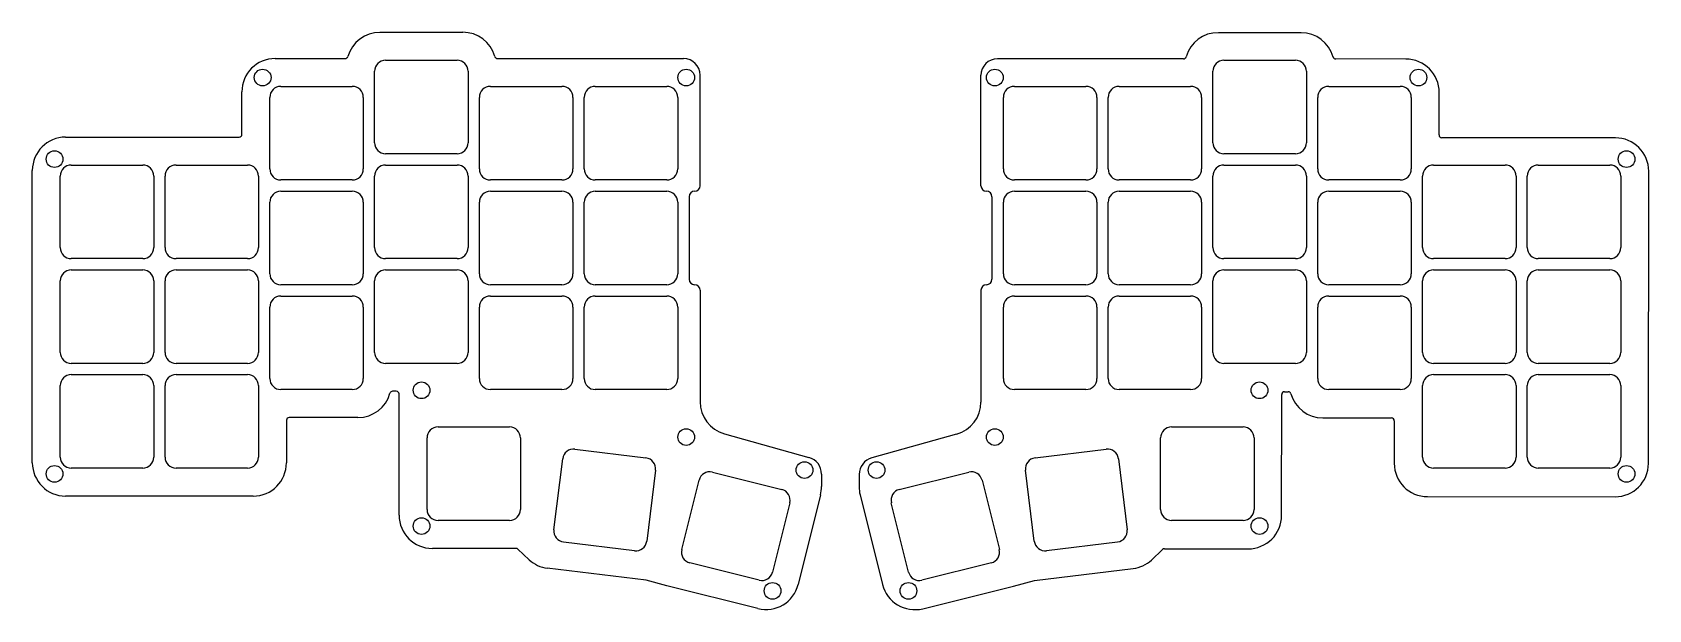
# Model space of a CAD drawing. Header units: millimetres. Extents: x 20 to 314, y 20 to 125.
import ezdxf

# ---------------------------------------------------------------- set-up
doc = ezdxf.new("R2010")
doc.units = ezdxf.units.MM
for name, color, linetype in [('egde', 7, 'Continuous'), ('hole', 7, 'Continuous'), ('ulp', 7, 'Continuous')]:
    doc.layers.add(name, color=color, linetype=linetype)

msp = doc.modelspace()

# ---------------------------------------------------------------- linework, layer by layer
at = {"linetype": 'Continuous'}
for centre, radius, start, end in [((154.98, 42.67), 8.5, 348.0224, 357.9775), ((175.96, 42.31), 5.66, 180, 194.3745)]:
    msp.add_arc(centre, radius, start, end, dxfattribs=at)
at = {"layer": 'egde', "linetype": 'Continuous'}
for p, q in [((83.2, 124.96), (98.25, 124.96)), ((250.66, 124.88), (235.61, 124.89)), ((64.15, 120.19), (76.9, 120.19)), ((104.55, 120.19), (138.4, 120.19)), ((229.3, 120.14), (195.45, 120.14)), ((269.71, 120.09), (256.96, 120.11)), ((141.4, 97.07), (141.4, 117.19)), ((192.45, 97.07), (192.45, 117.14)), ((58.1, 106.41), (58.1, 114.14)), ((275.74, 106.3), (275.75, 114.04)), ((26.05, 105.91), (57.6, 105.91)), ((307.79, 105.77), (276.24, 105.8)), ((20, 48.76), (20, 99.86)), ((313.78, 48.61), (313.84, 99.71)), ((139.4, 95.07), (139.4, 80.07)), ((194.45, 95.07), (194.45, 80.07)), ((141.4, 78.07), (141.4, 57.8)), ((192.45, 78.07), (192.45, 57.74)), ((86.17, 59.71), (85.5, 59.71)), ((86.67, 37.18), (86.67, 59.21)), ((247.1, 37.1), (247.12, 59.13)), ((247.62, 59.63), (248.3, 59.63)), ((66.2, 54.44), (66.2, 46.71)), ((79.2, 54.94), (66.7, 54.94)), ((254.59, 54.86), (267.09, 54.85)), ((267.59, 54.35), (267.58, 46.61)), ((145.82, 51.97), (161.18, 47.68)), ((188.03, 51.91), (172.6, 47.6)), ((20, 46.71), (20, 48.76)), ((313.78, 46.56), (313.78, 48.61)), ((163.47, 44.66), (163.47, 42.37)), ((170.31, 44.58), (170.31, 42.31)), ((60.15, 40.66), (26.05, 40.66)), ((163.29, 40.9), (159.23, 24.6)), ((170.48, 40.9), (174.53, 24.59)), ((273.63, 40.55), (307.73, 40.52)), ((107.94, 31.13), (92.72, 31.13)), ((110.32, 29.05), (108.29, 30.99)), ((223.44, 28.99), (225.48, 30.94)), ((225.82, 31.08), (241.04, 31.06)), ((131.57, 25.35), (113.62, 27.55)), ((202.19, 25.31), (220.15, 27.5)), ((135.37, 24.31), (131.57, 25.35)), ((151.89, 20.19), (135.37, 24.31)), ((181.86, 20.18), (198.39, 24.28)), ((198.39, 24.28), (202.19, 25.31))]:
    msp.add_line(p, q, dxfattribs=at)
at = {"layer": 'egde'}
for centre, radius, start, end in [((83.17, 118.94), 6.01, 89.7449, 164.4121), ((98.35, 119.04), 5.92, 14.9433, 91.0001), ((235.5, 118.97), 5.92, 88.943, 164.9976), ((250.68, 118.86), 6.01, 15.5307, 90.1965), ((76.9, 120.69), 0.5, 270.0062, 344.4023), ((104.55, 120.69), 0.5, 194.9533, 269.9946), ((229.3, 120.63), 0.5, 269.9341, 345.0097), ((256.96, 120.61), 0.5, 195.5306, 269.9437), ((64.15, 114.14), 6.05, 90, 180), ((269.7, 114.04), 6.05, 359.9425, 89.9417), ((26.05, 99.86), 6.05, 90.0001, 179.9999), ((57.6, 106.41), 0.5, 270, 0), ((276.24, 106.3), 0.5, 179.9393, 269.9461), ((307.79, 99.72), 6.05, 359.942, 89.9421), ((79.2, 60.99), 6.05, 270.0004, 344.1906), ((85.5, 59.21), 0.5, 90.0025, 164.1918), ((86.17, 59.21), 0.5, 0, 90), ((247.62, 59.13), 0.5, 89.942, 179.9426), ((248.3, 59.13), 0.5, 15.7519, 89.9396), ((254.6, 60.91), 6.05, 195.7518, 269.9421), ((66.7, 54.44), 0.5, 90, 180), ((267.09, 54.35), 0.5, 359.9351, 89.9441), ((26.05, 46.71), 6.05, 180, 270), ((60.15, 46.71), 6.05, 270, 0), ((273.63, 46.6), 6.05, 179.9428, 269.9419), ((307.73, 46.57), 6.05, 269.9426, 359.9422), ((92.72, 37.18), 6.05, 180, 270), ((241.05, 37.11), 6.05, 269.9419, 359.9423), ((107.94, 30.63), 0.5, 46.2389, 89.9991), ((225.82, 30.58), 0.5, 89.9356, 133.7148), ((114.33, 33.49), 5.98, 227.9486, 263.1667), ((219.44, 33.44), 5.98, 276.776, 311.9941), ((153.36, 26.06), 6.05, 256.0002, 345.9997), ((180.41, 26.05), 6.05, 193.943, 283.9416)]:
    msp.add_arc(centre, radius, start, end, dxfattribs=at)
at = {"layer": 'egde', "linetype": 'Continuous'}
for centre, radius, start, end in [((138.4, 117.19), 3, 0, 90), ((195.45, 117.14), 3, 90, 180), ((140.4, 97.07), 1, 270, 0), ((193.45, 97.07), 1, 180, 270), ((140.4, 95.07), 1, 90, 180), ((193.45, 95.07), 1, 0, 90), ((140.4, 80.07), 1, 180, 270), ((193.45, 80.07), 1, 270, 0), ((140.4, 78.07), 1, 0, 90), ((193.45, 78.07), 1, 90, 180), ((147.45, 57.8), 6.05, 180, 254.4072), ((186.4, 57.74), 6.05, 285.5928, 0), ((160.33, 44.66), 3.14, 0, 74.4072), ((173.45, 44.58), 3.14, 105.5928, 180)]:
    msp.add_arc(centre, radius, start, end, dxfattribs=at)
at = {"layer": 'hole'}
for centre in [(61.87, 116.73), (138.87, 116.73), (194.97, 116.73), (271.98, 116.73), (24.04, 101.91), (309.81, 101.91), (90.76, 59.88), (243.09, 59.88), (138.87, 51.38), (194.97, 51.38), (24.04, 44.68), (160.37, 45.38), (173.47, 45.38), (309.81, 44.68), (90.76, 35.2), (243.09, 35.2), (154.57, 23.42), (179.27, 23.42)]:
    msp.add_circle(centre, 1.52, dxfattribs=at)
at = {"layer": 'ulp', "linetype": 'Continuous'}
for p, q in [((82.22, 104.88), (82.22, 117.88)), ((84.22, 119.88), (97.22, 119.88)), ((99.22, 117.88), (99.22, 104.88)), ((234.62, 104.88), (234.62, 117.88)), ((236.62, 119.88), (249.62, 119.88)), ((251.62, 117.88), (251.62, 104.88)), ((65.17, 115.12), (78.17, 115.12)), ((103.28, 115.12), (116.28, 115.12)), ((122.33, 115.12), (135.32, 115.12)), ((198.52, 115.12), (211.53, 115.12)), ((217.57, 115.12), (230.57, 115.12)), ((255.68, 115.12), (268.68, 115.12)), ((63.17, 100.12), (63.17, 113.12)), ((80.17, 113.12), (80.17, 100.12)), ((101.28, 100.12), (101.28, 113.12)), ((118.28, 113.12), (118.28, 100.12)), ((120.33, 100.12), (120.33, 113.12)), ((137.32, 113.12), (137.32, 100.12)), ((196.52, 100.12), (196.52, 113.12)), ((213.53, 113.12), (213.53, 100.12)), ((215.57, 100.12), (215.57, 113.12)), ((232.57, 113.12), (232.57, 100.12)), ((253.68, 100.12), (253.68, 113.12)), ((270.68, 113.12), (270.68, 100.12)), ((97.22, 102.88), (84.22, 102.88)), ((249.62, 102.88), (236.62, 102.88)), ((27.07, 100.83), (40.07, 100.83)), ((46.12, 100.83), (59.12, 100.83)), ((84.22, 100.83), (97.22, 100.83)), ((236.62, 100.83), (249.62, 100.83)), ((274.73, 100.83), (287.73, 100.83)), ((293.77, 100.83), (306.77, 100.83)), ((25.07, 85.83), (25.07, 98.83)), ((42.07, 98.83), (42.07, 85.83)), ((44.12, 85.83), (44.12, 98.83)), ((61.12, 98.83), (61.12, 85.83)), ((78.17, 98.12), (65.17, 98.12)), ((82.22, 85.83), (82.22, 98.83)), ((99.22, 98.83), (99.22, 85.83)), ((116.28, 98.12), (103.28, 98.12)), ((135.32, 98.12), (122.33, 98.12)), ((211.53, 98.12), (198.52, 98.12)), ((230.57, 98.12), (217.57, 98.12)), ((234.62, 85.83), (234.62, 98.83)), ((251.62, 98.83), (251.62, 85.83)), ((268.68, 98.12), (255.68, 98.12)), ((272.73, 85.83), (272.73, 98.83)), ((289.73, 98.83), (289.73, 85.83)), ((291.77, 85.83), (291.77, 98.83)), ((308.77, 98.83), (308.77, 85.83)), ((63.17, 81.07), (63.17, 94.07)), ((65.17, 96.07), (78.17, 96.07)), ((80.17, 94.07), (80.17, 81.07)), ((101.28, 81.07), (101.28, 94.07)), ((103.28, 96.07), (116.28, 96.07)), ((118.28, 94.07), (118.28, 81.07)), ((120.33, 81.07), (120.33, 94.07)), ((122.33, 96.07), (135.32, 96.07)), ((137.32, 94.07), (137.32, 81.07)), ((196.52, 81.07), (196.52, 94.07)), ((198.52, 96.07), (211.53, 96.07)), ((213.53, 94.07), (213.53, 81.07)), ((215.57, 81.07), (215.57, 94.07)), ((217.57, 96.07), (230.57, 96.07)), ((232.57, 94.07), (232.57, 81.07)), ((253.68, 81.07), (253.68, 94.07)), ((255.68, 96.07), (268.68, 96.07)), ((270.68, 94.07), (270.68, 81.07)), ((40.07, 83.83), (27.07, 83.83)), ((59.12, 83.83), (46.12, 83.83)), ((97.22, 83.83), (84.22, 83.83)), ((249.62, 83.83), (236.62, 83.83)), ((287.73, 83.83), (274.73, 83.83)), ((306.77, 83.83), (293.77, 83.83)), ((25.07, 66.78), (25.07, 79.78)), ((27.07, 81.78), (40.07, 81.78)), ((42.07, 79.78), (42.07, 66.78)), ((44.12, 66.78), (44.12, 79.78)), ((46.12, 81.78), (59.12, 81.78)), ((61.12, 79.78), (61.12, 66.78)), ((82.22, 66.78), (82.22, 79.78)), ((84.22, 81.78), (97.22, 81.78)), ((99.22, 79.78), (99.22, 66.78)), ((234.62, 66.78), (234.62, 79.78)), ((236.62, 81.78), (249.62, 81.78)), ((251.62, 79.78), (251.62, 66.78)), ((272.73, 66.78), (272.73, 79.78)), ((274.73, 81.78), (287.73, 81.78)), ((289.73, 79.78), (289.73, 66.78)), ((291.77, 66.78), (291.77, 79.78)), ((293.77, 81.78), (306.77, 81.78)), ((308.77, 79.78), (308.77, 66.78)), ((78.17, 79.07), (65.17, 79.07)), ((65.17, 77.02), (78.17, 77.02)), ((116.28, 79.07), (103.28, 79.07)), ((103.28, 77.02), (116.28, 77.02)), ((135.32, 79.07), (122.33, 79.07)), ((122.33, 77.02), (135.32, 77.02)), ((211.53, 79.07), (198.52, 79.07)), ((198.52, 77.02), (211.53, 77.02)), ((230.57, 79.07), (217.57, 79.07)), ((217.57, 77.02), (230.57, 77.02)), ((268.68, 79.07), (255.68, 79.07)), ((255.68, 77.02), (268.68, 77.02)), ((63.17, 62.02), (63.17, 75.02)), ((80.17, 75.02), (80.17, 62.02)), ((101.28, 62.02), (101.28, 75.02)), ((118.28, 75.02), (118.28, 62.02)), ((120.33, 62.02), (120.33, 75.02)), ((137.32, 75.02), (137.32, 62.02)), ((196.52, 62.02), (196.52, 75.02)), ((213.53, 75.02), (213.53, 62.02)), ((215.57, 62.02), (215.57, 75.02)), ((232.57, 75.02), (232.57, 62.02)), ((253.68, 62.02), (253.68, 75.02)), ((270.68, 75.02), (270.68, 62.02)), ((40.07, 64.78), (27.07, 64.78)), ((59.12, 64.78), (46.12, 64.78)), ((97.22, 64.78), (84.22, 64.78)), ((249.62, 64.78), (236.62, 64.78)), ((287.73, 64.78), (274.73, 64.78)), ((306.77, 64.78), (293.77, 64.78)), ((27.07, 62.73), (40.07, 62.73)), ((46.12, 62.73), (59.12, 62.73)), ((274.73, 62.73), (287.73, 62.73)), ((293.77, 62.73), (306.77, 62.73)), ((25.07, 47.73), (25.07, 60.73)), ((42.07, 60.73), (42.07, 47.73)), ((44.12, 47.73), (44.12, 60.73)), ((61.12, 60.73), (61.12, 47.73)), ((78.17, 60.02), (65.17, 60.02)), ((116.28, 60.02), (103.28, 60.02)), ((135.32, 60.02), (122.33, 60.02)), ((211.53, 60.02), (198.52, 60.02)), ((230.57, 60.02), (217.57, 60.02)), ((268.68, 60.02), (255.68, 60.02)), ((272.73, 47.73), (272.73, 60.73)), ((289.73, 60.73), (289.73, 47.73)), ((291.77, 47.73), (291.77, 60.73)), ((308.77, 60.73), (308.77, 47.73)), ((93.75, 53.21), (106.75, 53.21)), ((227.1, 53.21), (240.1, 53.21)), ((91.75, 38.21), (91.75, 51.21)), ((108.75, 51.21), (108.75, 38.21)), ((225.1, 38.21), (225.1, 51.21)), ((242.1, 51.21), (242.1, 38.21)), ((114.83, 34.53), (116.42, 47.43)), ((118.65, 49.17), (131.55, 47.59)), ((202.3, 47.59), (215.2, 49.17)), ((217.43, 47.43), (219.02, 34.53)), ((40.07, 45.73), (27.07, 45.73)), ((59.12, 45.73), (46.12, 45.73)), ((133.29, 45.36), (131.71, 32.46)), ((143.62, 45), (156.24, 41.86)), ((177.61, 41.86), (190.23, 45)), ((202.14, 32.46), (200.56, 45.36)), ((287.73, 45.73), (274.73, 45.73)), ((306.77, 45.73), (293.77, 45.73)), ((138.05, 30.93), (141.2, 43.55)), ((192.65, 43.55), (195.8, 30.93)), ((157.7, 39.43), (154.55, 26.82)), ((179.3, 26.82), (176.15, 39.43)), ((106.75, 36.21), (93.75, 36.21)), ((240.1, 36.21), (227.1, 36.21)), ((129.48, 30.72), (116.58, 32.3)), ((217.27, 32.3), (204.37, 30.72)), ((152.13, 25.36), (139.51, 28.51)), ((194.34, 28.51), (181.72, 25.36))]:
    msp.add_line(p, q, dxfattribs=at)
for centre, start, end in [((84.22, 117.88), 90, 180), ((97.22, 117.88), 0, 90), ((236.62, 117.88), 90, 180), ((249.62, 117.88), 0, 90), ((65.17, 113.12), 90, 180), ((78.17, 113.12), 0, 90), ((103.28, 113.12), 90, 180), ((116.28, 113.12), 0, 90), ((122.33, 113.12), 90, 180), ((135.32, 113.12), 0, 90), ((198.52, 113.12), 90, 180), ((211.53, 113.12), 0, 90), ((217.57, 113.12), 90, 180), ((230.57, 113.12), 0, 90), ((255.68, 113.12), 90, 180), ((268.68, 113.12), 0, 90), ((84.22, 104.88), 180, 270), ((97.22, 104.88), 270, 0), ((236.62, 104.88), 180, 270), ((249.62, 104.88), 270, 0), ((27.07, 98.83), 90, 180), ((40.07, 98.83), 0, 90), ((46.12, 98.83), 90, 180), ((59.12, 98.83), 0, 90), ((65.17, 100.12), 180, 270), ((78.17, 100.12), 270, 0), ((84.22, 98.83), 90, 180), ((97.22, 98.83), 0, 90), ((103.28, 100.12), 180, 270), ((116.28, 100.12), 270, 0), ((122.33, 100.12), 180, 270), ((135.32, 100.12), 270, 0), ((198.52, 100.12), 180, 270), ((211.53, 100.12), 270, 0), ((217.57, 100.12), 180, 270), ((230.57, 100.12), 270, 0), ((236.62, 98.83), 90, 180), ((249.62, 98.83), 0, 90), ((255.68, 100.12), 180, 270), ((268.68, 100.12), 270, 0), ((274.73, 98.83), 90, 180), ((287.73, 98.83), 0, 90), ((293.77, 98.83), 90, 180), ((306.77, 98.83), 0, 90), ((65.17, 94.07), 90, 180), ((78.17, 94.07), 0, 90), ((103.28, 94.07), 90, 180), ((116.28, 94.07), 0, 90), ((122.33, 94.07), 90, 180), ((135.32, 94.07), 0, 90), ((198.52, 94.07), 90, 180), ((211.53, 94.07), 0, 90), ((217.57, 94.07), 90, 180), ((230.57, 94.07), 0, 90), ((255.68, 94.07), 90, 180), ((268.68, 94.07), 0, 90), ((27.07, 85.83), 180, 270), ((40.07, 85.83), 270, 0), ((46.12, 85.83), 180, 270), ((59.12, 85.83), 270, 0), ((84.22, 85.83), 180, 270), ((97.22, 85.83), 270, 0), ((236.62, 85.83), 180, 270), ((249.62, 85.83), 270, 0), ((274.73, 85.83), 180, 270), ((287.73, 85.83), 270, 0), ((293.77, 85.83), 180, 270), ((306.77, 85.83), 270, 0), ((27.07, 79.78), 90, 180), ((40.07, 79.78), 0, 90), ((46.12, 79.78), 90, 180), ((59.12, 79.78), 0, 90), ((65.17, 81.07), 180, 270), ((78.17, 81.07), 270, 0), ((84.22, 79.78), 90, 180), ((97.22, 79.78), 0, 90), ((103.28, 81.07), 180, 270), ((116.28, 81.07), 270, 0), ((122.33, 81.07), 180, 270), ((135.32, 81.07), 270, 0), ((198.52, 81.07), 180, 270), ((211.53, 81.07), 270, 0), ((217.57, 81.07), 180, 270), ((230.57, 81.07), 270, 0), ((236.62, 79.78), 90, 180), ((249.62, 79.78), 0, 90), ((255.68, 81.07), 180, 270), ((268.68, 81.07), 270, 0), ((274.73, 79.78), 90, 180), ((287.73, 79.78), 0, 90), ((293.77, 79.78), 90, 180), ((306.77, 79.78), 0, 90), ((65.17, 75.02), 90, 180), ((78.17, 75.02), 0, 90), ((103.28, 75.02), 90, 180), ((116.28, 75.02), 0, 90), ((122.33, 75.02), 90, 180), ((135.32, 75.02), 0, 90), ((198.52, 75.02), 90, 180), ((211.53, 75.02), 0, 90), ((217.57, 75.02), 90, 180), ((230.57, 75.02), 0, 90), ((255.68, 75.02), 90, 180), ((268.68, 75.02), 0, 90), ((27.07, 66.78), 180, 270), ((40.07, 66.78), 270, 0), ((46.12, 66.78), 180, 270), ((59.12, 66.78), 270, 0), ((84.22, 66.78), 180, 270), ((97.22, 66.78), 270, 0), ((236.62, 66.78), 180, 270), ((249.62, 66.78), 270, 0), ((274.73, 66.78), 180, 270), ((287.73, 66.78), 270, 0), ((293.77, 66.78), 180, 270), ((306.77, 66.78), 270, 0), ((27.07, 60.73), 90, 180), ((40.07, 60.73), 0, 90), ((46.12, 60.73), 90, 180), ((59.12, 60.73), 0, 90), ((65.17, 62.02), 180, 270), ((78.17, 62.02), 270, 0), ((103.28, 62.02), 180, 270), ((116.28, 62.02), 270, 0), ((122.33, 62.02), 180, 270), ((135.32, 62.02), 270, 0), ((198.52, 62.02), 180, 270), ((211.53, 62.02), 270, 0), ((217.57, 62.02), 180, 270), ((230.57, 62.02), 270, 0), ((255.68, 62.02), 180, 270), ((268.68, 62.02), 270, 0), ((274.73, 60.73), 90, 180), ((287.73, 60.73), 0, 90), ((293.77, 60.73), 90, 180), ((306.77, 60.73), 0, 90), ((93.75, 51.21), 90, 180), ((106.75, 51.21), 0, 90), ((227.1, 51.21), 90, 180), ((240.1, 51.21), 0, 90), ((27.07, 47.73), 180, 270), ((40.07, 47.73), 270, 0), ((46.12, 47.73), 180, 270), ((59.12, 47.73), 270, 0), ((118.4, 47.19), 83, 173), ((131.31, 45.6), 353, 83), ((202.54, 45.6), 97, 187), ((215.45, 47.19), 7, 97), ((274.73, 47.73), 180, 270), ((287.73, 47.73), 270, 0), ((293.77, 47.73), 180, 270), ((306.77, 47.73), 270, 0), ((143.14, 43.06), 76, 166), ((190.71, 43.06), 14, 104), ((155.75, 39.92), 346, 76), ((178.1, 39.92), 104, 194), ((93.75, 38.21), 180, 270), ((106.75, 38.21), 270, 0), ((227.1, 38.21), 180, 270), ((240.1, 38.21), 270, 0), ((116.82, 34.29), 173, 263), ((129.72, 32.7), 263, 353), ((204.13, 32.7), 187, 277), ((217.03, 34.29), 277, 7), ((140, 30.45), 166, 256), ((193.85, 30.45), 284, 14), ((152.61, 27.3), 256, 346), ((181.24, 27.3), 194, 284)]:
    msp.add_arc(centre, 2, start, end, dxfattribs=at)

doc.saveas('drawing.dxf')
